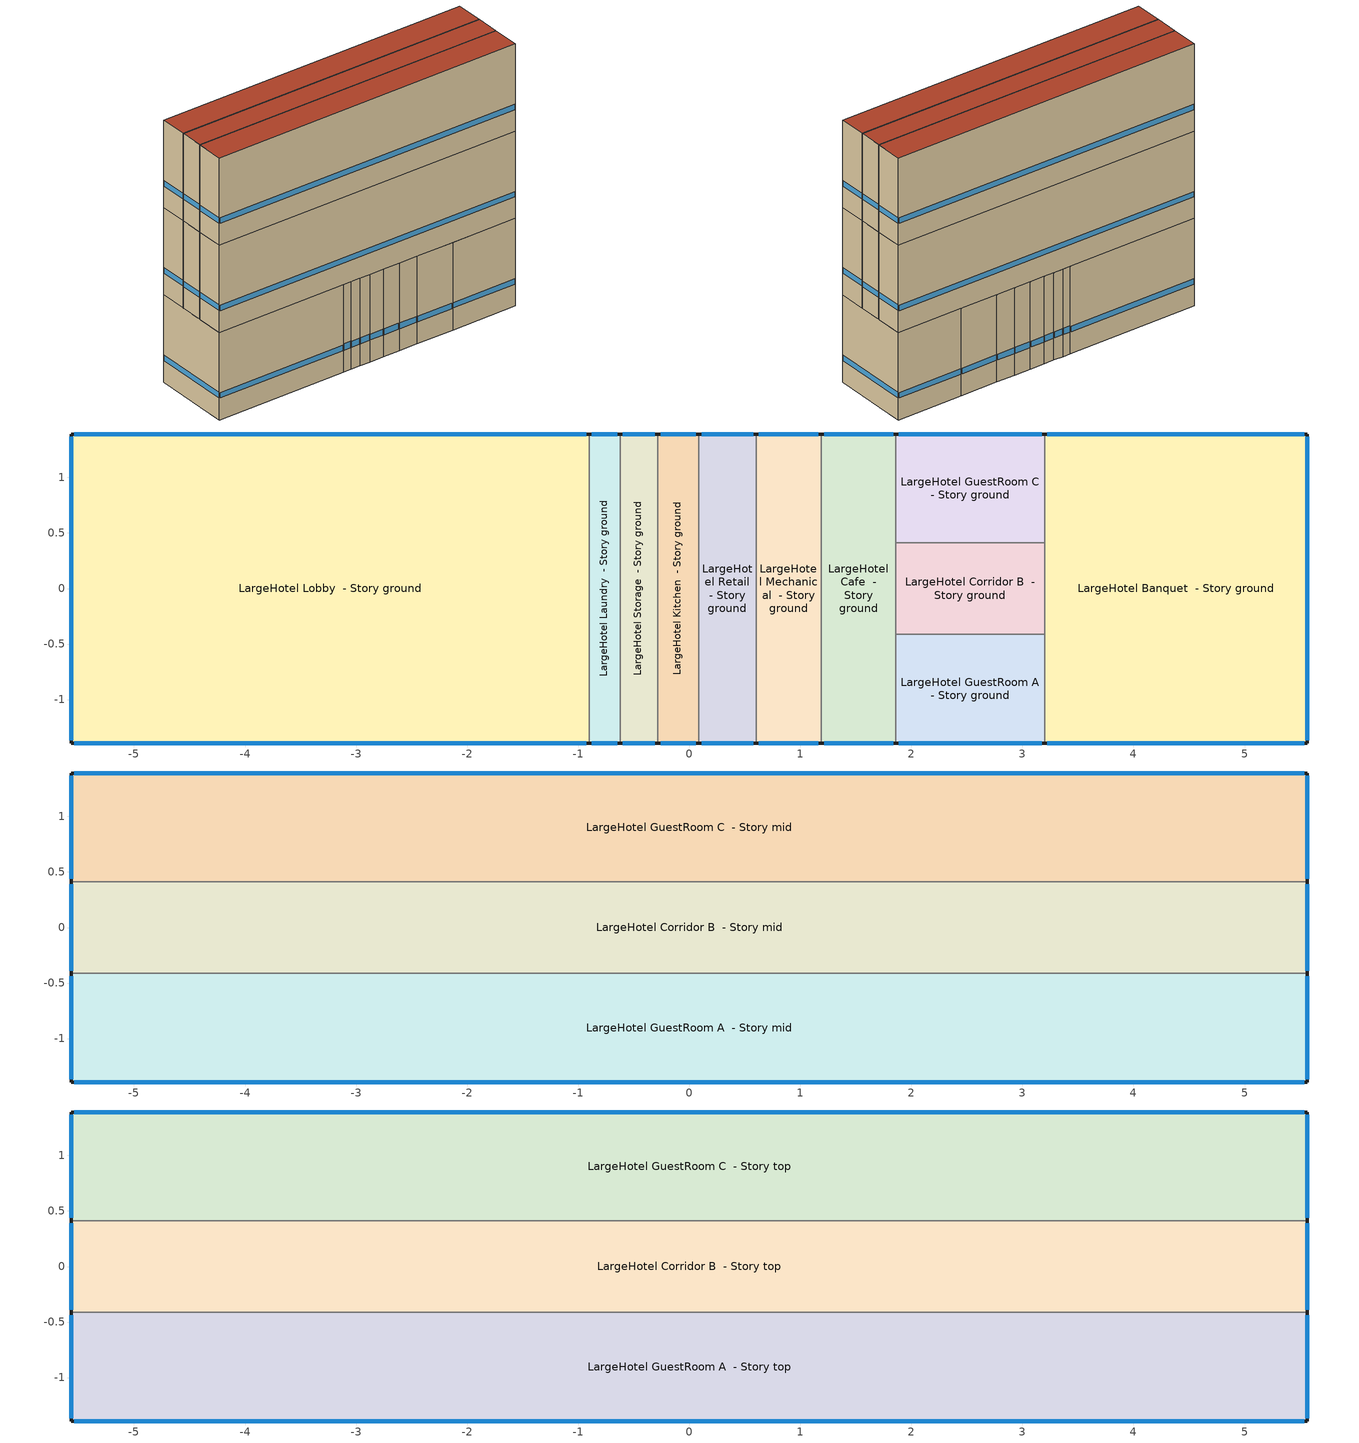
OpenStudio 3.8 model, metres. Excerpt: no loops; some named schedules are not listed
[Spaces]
LargeHotel Lobby  - Story ground
 floor ground (Foundation F 1.26W/m*K Perim 12.11m Area 12.97m2): -5.56,-1.39 -5.56,1.39 -0.9,1.39 -0.9,-1.39 z0
 wall outside: -0.9,1.39 -5.56,1.39 -5.56,-1.39 -0.9,-1.39 z0:3.05
 wall to LargeHotel Laundry  - Story ground: -0.9,-1.39 -0.9,1.39 z0:3.05
 window (Window U-1.01 SHGC 0.74): -5.56,1.37 -5.56,-1.37 / -0.93,1.39 -5.54,1.39 / -5.54,-1.39 -0.93,-1.39 z0.76:0.95
 ceiling adiabatic (Typical Interior Ceiling): -0.9,-1.39 -0.9,1.39 -5.56,1.39 -5.56,-1.39 z3.05
LargeHotel Laundry  - Story ground
 floor ground (Foundation F 1.26W/m*K Perim 0.56m Area 0.78m2): -0.9,-1.39 -0.9,1.39 -0.62,1.39 -0.62,-1.39 z0
 wall outside: -0.62,1.39 -0.9,1.39 / -0.9,-1.39 -0.62,-1.39 z0:3.05
 wall to LargeHotel Storage  - Story ground: -0.62,-1.39 -0.62,1.39 z0:3.05
 window (Window U-1.01 SHGC 0.74): -0.65,1.39 -0.88,1.39 / -0.88,-1.39 -0.65,-1.39 z0.76:0.99
 ceiling adiabatic (Typical Interior Ceiling): -0.62,-1.39 -0.62,1.39 -0.9,1.39 -0.9,-1.39 z3.05
LargeHotel Storage  - Story ground
 floor ground (Foundation F 1.26W/m*K Perim 0.68m Area 0.95m2): -0.62,-1.39 -0.62,1.39 -0.28,1.39 -0.28,-1.39 z0
 wall outside: -0.28,1.39 -0.62,1.39 / -0.62,-1.39 -0.28,-1.39 z0:3.05
 wall to LargeHotel Kitchen  - Story ground: -0.28,-1.39 -0.28,1.39 z0:3.05
 window (Window U-1.01 SHGC 0.74): -0.31,1.39 -0.6,1.39 / -0.6,-1.39 -0.31,-1.39 z0.76:0.98
 ceiling adiabatic (Typical Interior Ceiling): -0.28,-1.39 -0.28,1.39 -0.62,1.39 -0.62,-1.39 z3.05
LargeHotel Kitchen  - Story ground
 floor ground (Foundation F 1.26W/m*K Perim 0.74m Area 1.02m2): -0.28,-1.39 -0.28,1.39 0.08,1.39 0.08,-1.39 z0
 wall outside: 0.08,1.39 -0.28,1.39 / -0.28,-1.39 0.08,-1.39 z0:3.05
 wall to LargeHotel Retail  - Story ground: 0.08,-1.39 0.08,1.39 z0:3.05
 window (Window U-1.01 SHGC 0.74): 0.06,1.39 -0.26,1.39 / -0.26,-1.39 0.06,-1.39 z0.76:0.97
 ceiling adiabatic (Typical Interior Ceiling): 0.08,-1.39 0.08,1.39 -0.28,1.39 -0.28,-1.39 z3.05
LargeHotel Retail  - Story ground
 floor ground (Foundation F 1.26W/m*K Perim 1.04m Area 1.44m2): 0.08,-1.39 0.08,1.39 0.6,1.39 0.6,-1.39 z0
 wall outside: 0.6,1.39 0.08,1.39 / 0.08,-1.39 0.6,-1.39 z0:3.05
 wall to LargeHotel Mechanical  - Story ground: 0.6,-1.39 0.6,1.39 z0:3.05
 window (Window U-1.01 SHGC 0.74): 0.58,1.39 0.11,1.39 / 0.11,-1.39 0.58,-1.39 z0.76:0.96
 ceiling adiabatic (Typical Interior Ceiling): 0.6,-1.39 0.6,1.39 0.08,1.39 0.08,-1.39 z3.05
LargeHotel Mechanical  - Story ground
 floor ground (Foundation F 1.26W/m*K Perim 1.17m Area 1.63m2): 0.6,-1.39 0.6,1.39 1.19,1.39 1.19,-1.39 z0
 wall outside: 1.19,1.39 0.6,1.39 / 0.6,-1.39 1.19,-1.39 z0:3.05
 wall to LargeHotel Cafe  - Story ground: 1.19,-1.39 1.19,1.39 z0:3.05
 window (Window U-1.01 SHGC 0.74): 1.16,1.39 0.63,1.39 / 0.63,-1.39 1.16,-1.39 z0.76:0.96
 ceiling adiabatic (Typical Interior Ceiling): 1.19,-1.39 1.19,1.39 0.6,1.39 0.6,-1.39 z3.05
LargeHotel Cafe  - Story ground
 floor ground (Foundation F 1.26W/m*K Perim 1.34m Area 1.87m2): 1.19,-1.39 1.19,1.39 1.86,1.39 1.86,-1.39 z0
 wall outside: 1.86,1.39 1.19,1.39 / 1.19,-1.39 1.86,-1.39 z0:3.05
 wall to LargeHotel Corridor B  - Story ground: 1.86,-0.41 1.86,0.41 z0:3.05
 wall to LargeHotel GuestRoom A  - Story ground: 1.86,-1.39 1.86,-0.41 z0:3.05
 wall to LargeHotel GuestRoom C  - Story ground: 1.86,0.41 1.86,1.39 z0:3.05
 window (Window U-1.01 SHGC 0.74): 1.83,1.39 1.21,1.39 / 1.21,-1.39 1.83,-1.39 z0.76:0.96
 ceiling adiabatic (Typical Interior Ceiling): 1.86,-1.39 1.86,1.39 1.19,1.39 1.19,-1.39 z3.05
LargeHotel GuestRoom A  - Story ground
 floor ground (Foundation F 1.26W/m*K Perim 1.34m Area 1.31m2): 1.86,-1.39 1.86,-0.41 3.2,-0.41 3.2,-1.39 z0
 wall outside: 1.86,-1.39 3.2,-1.39 z0:3.05
 wall to LargeHotel Corridor B  - Story ground: 3.2,-0.41 1.86,-0.41 z0:3.05
 wall to LargeHotel Banquet  - Story ground: 3.2,-1.39 3.2,-0.41 z0:3.05
 window (Window U-1.01 SHGC 0.74): 1.89,-1.39 3.17,-1.39 z0.76:0.95
 ceiling adiabatic (Typical Interior Ceiling): 3.2,-1.39 3.2,-0.41 1.86,-0.41 1.86,-1.39 z3.05
LargeHotel Corridor B  - Story ground
 floor ground (Foundation F 1.26W/m*K Perim 0.0m Area 1.11m2): 1.86,-0.41 1.86,0.41 3.2,0.41 3.2,-0.41 z0
 wall to LargeHotel GuestRoom C  - Story ground: 3.2,0.41 1.86,0.41 z0:3.05
 wall to LargeHotel Banquet  - Story ground: 3.2,-0.41 3.2,0.41 z0:3.05
 ceiling adiabatic (Typical Interior Ceiling): 3.2,-0.41 3.2,0.41 1.86,0.41 1.86,-0.41 z3.05
LargeHotel GuestRoom C  - Story ground
 floor ground (Foundation F 1.26W/m*K Perim 1.34m Area 1.31m2): 1.86,0.41 1.86,1.39 3.2,1.39 3.2,0.41 z0
 wall outside: 3.2,1.39 1.86,1.39 z0:3.05
 wall to LargeHotel Banquet  - Story ground: 3.2,0.41 3.2,1.39 z0:3.05
 window (Window U-1.01 SHGC 0.74): 3.17,1.39 1.89,1.39 z0.76:0.95
 ceiling adiabatic (Typical Interior Ceiling): 3.2,0.41 3.2,1.39 1.86,1.39 1.86,0.41 z3.05
LargeHotel Banquet  - Story ground
 floor ground (Foundation F 1.26W/m*K Perim 7.51m Area 6.58m2): 3.2,-1.39 3.2,1.39 5.56,1.39 5.56,-1.39 z0
 wall outside: 3.2,-1.39 5.56,-1.39 5.56,1.39 3.2,1.39 z0:3.05
 window (Window U-1.01 SHGC 0.74): 5.54,1.39 3.22,1.39 / 3.22,-1.39 5.54,-1.39 / 5.56,-1.37 5.56,1.37 z0.76:0.95
 ceiling adiabatic (Typical Interior Ceiling): 5.56,-1.39 5.56,1.39 3.2,1.39 3.2,-1.39 z3.05
LargeHotel GuestRoom A  - Story mid
 floor adiabatic (Typical Interior Floor): -5.56,-1.39 -5.56,-0.41 5.56,-0.41 5.56,-1.39 z3.05
 wall outside: -5.56,-0.41 -5.56,-1.39 5.56,-1.39 5.56,-0.41 z3.05:6.1
 wall to LargeHotel Corridor B  - Story mid: 5.56,-0.41 -5.56,-0.41 z3.05:6.1
 window (Window U-1.01 SHGC 0.74): -5.56,-0.44 -5.56,-1.37 / 5.56,-1.37 5.56,-0.44 z3.81:4; -5.54,-1.39 5.54,-1.39 z3.81:3.99
 ceiling adiabatic (Typical Interior Ceiling): 5.56,-1.39 5.56,-0.41 -5.56,-0.41 -5.56,-1.39 z6.1
LargeHotel Corridor B  - Story mid
 floor adiabatic (Typical Interior Floor): -5.56,-0.41 -5.56,0.41 5.56,0.41 5.56,-0.41 z3.05
 wall outside: -5.56,0.41 -5.56,-0.41 / 5.56,-0.41 5.56,0.41 z3.05:6.1
 wall to LargeHotel GuestRoom C  - Story mid: 5.56,0.41 -5.56,0.41 z3.05:6.1
 window (Window U-1.01 SHGC 0.74): -5.56,0.39 -5.56,-0.39 / 5.56,-0.39 5.56,0.39 z3.81:4
 ceiling adiabatic (Typical Interior Ceiling): 5.56,-0.41 5.56,0.41 -5.56,0.41 -5.56,-0.41 z6.1
LargeHotel GuestRoom C  - Story mid
 floor adiabatic (Typical Interior Floor): -5.56,0.41 -5.56,1.39 5.56,1.39 5.56,0.41 z3.05
 wall outside: 5.56,0.41 5.56,1.39 -5.56,1.39 -5.56,0.41 z3.05:6.1
 window (Window U-1.01 SHGC 0.74): -5.56,1.37 -5.56,0.44 / 5.56,0.44 5.56,1.37 z3.81:4; 5.54,1.39 -5.54,1.39 z3.81:3.99
 ceiling adiabatic (Typical Interior Ceiling): 5.56,0.41 5.56,1.39 -5.56,1.39 -5.56,0.41 z6.1
LargeHotel GuestRoom A  - Story top
 floor adiabatic (Typical Interior Floor): -5.56,-1.39 -5.56,-0.41 5.56,-0.41 5.56,-1.39 z6.1
 wall outside: -5.56,-0.41 -5.56,-1.39 5.56,-1.39 5.56,-0.41 z6.1:9.14
 wall to LargeHotel Corridor B  - Story top: 5.56,-0.41 -5.56,-0.41 z6.1:9.14
 window (Window U-1.01 SHGC 0.74): -5.56,-0.44 -5.56,-1.37 / 5.56,-1.37 5.56,-0.44 z6.86:7.05; -5.54,-1.39 5.54,-1.39 z6.86:7.04
 roof outside: 5.56,-1.39 5.56,-0.41 -5.56,-0.41 -5.56,-1.39 z9.14
LargeHotel Corridor B  - Story top
 floor adiabatic (Typical Interior Floor): -5.56,-0.41 -5.56,0.41 5.56,0.41 5.56,-0.41 z6.1
 wall outside: -5.56,0.41 -5.56,-0.41 / 5.56,-0.41 5.56,0.41 z6.1:9.14
 wall to LargeHotel GuestRoom C  - Story top: 5.56,0.41 -5.56,0.41 z6.1:9.14
 window (Window U-1.01 SHGC 0.74): -5.56,0.39 -5.56,-0.39 / 5.56,-0.39 5.56,0.39 z6.86:7.05
 roof outside: 5.56,-0.41 5.56,0.41 -5.56,0.41 -5.56,-0.41 z9.14
LargeHotel GuestRoom C  - Story top
 floor adiabatic (Typical Interior Floor): -5.56,0.41 -5.56,1.39 5.56,1.39 5.56,0.41 z6.1
 wall outside: 5.56,0.41 5.56,1.39 -5.56,1.39 -5.56,0.41 z6.1:9.14
 window (Window U-1.01 SHGC 0.74): -5.56,1.37 -5.56,0.44 / 5.56,0.44 5.56,1.37 z6.86:7.05; 5.54,1.39 -5.54,1.39 z6.86:7.04
 roof outside: 5.56,0.41 5.56,1.39 -5.56,1.39 -5.56,0.41 z9.14
[Building]
ComStock DOE Ref Pre-1980|LargeHotel: North Axis {deg}=225; Default Construction Set=Res ComStock DOE Ref Pre-1980 - LrgHotel - ASHRAE 169-2013-5A; Default Schedule Set=Building Default Schedule Set; Standards Building Type=LargeHotel
[Site]
Lima Allen Co_OH_USA: Latitude {deg}=40.71; Longitude {deg}=-84.03; Time Zone {hr}=-5; Elevation {m}=297; Terrain=City
[Site:WaterMainsTemperature]
Calculation Method=Correlation; Annual Average Outdoor Air Temperature {C}=10.7608; Maximum Difference In Monthly Average Outdoor Air Temperatures {deltaC}=26.22
[SizingPeriod:DesignDay] Barometric Pressure {Pa}=97808; Rain Indicator=No; Snow Indicator=No; Day of Month=21; Daylight Saving Time Indicator=No; Humidity Condition Type=Wetbulb; Dry-Bulb Temperature Range Modifier Type=DefaultMultipliers
Name | Maximum Dry-Bulb Temperature {C} | Daily Dry-Bulb Temperature Range {deltaC} | Wind Speed {m/s} | Wind Direction {deg} | Month | Day Type | Wetbulb or DewPoint at Maximum Dry-Bulb {C} | Solar Model Indicator | ASHRAE Clear Sky Optical Depth for Beam Irradiance | ASHRAE Clear Sky Optical Depth for Diffuse Irradiance | Sky Clearness
Lima Allen Co Ann Clg .4% Condns DB=>MWB 1 | 32.3 | 10.8 | 4.7 | 230 | 7 | SummerDesignDay | 23 | ASHRAETau | 0.428 | 2.17
Lima Allen Co Ann Clg .4% Condns WB=>MDB 1 | 29.7 | 10.8 | 4.7 | 230 | 7 | SummerDesignDay | 24.8 | ASHRAETau | 0.428 | 2.17
Lima Allen Co Ann Htg 99.6% Condns DB 1 | -17.1 | 0 | 4.1 | 240 | 1 | WinterDesignDay | -17.1 | ASHRAEClearSky |  |  | 0
Lima Allen Co August .4% Condns DB=>MCWB 1 | 32.8 | 10.7 | 4.7 | 230 | 8 | SummerDesignDay | 23.8 | ASHRAETau | 0.432 | 2.175
[ClimateZones]
Climate Zone Institution Name 1=ASHRAE; Climate Zone Document Name 1=ANSI/ASHRAE Standard 169; Climate Zone Document Year 1=2006; Climate Zone Value 1=ASHRAE 169-2013-5A
[Site:GroundTemperature:FCfactorMethod]
January Ground Temperature {C}=12.15; February Ground Temperature {C}=2.45; March Ground Temperature {C}=1.39; April Ground Temperature {C}=-3.63; May Ground Temperature {C}=1.52; June Ground Temperature {C}=1.53; July Ground Temperature {C}=6.48; August Ground Temperature {C}=19.84; September Ground Temperature {C}=22.08; October Ground Temperature {C}=22.59; November Ground Temperature {C}=22.51; December Ground Temperature {C}=20.22
[Construction:FfactorGroundFloor] F-Factor {W/m-K}=1.26344
Name | Area {m2} | PerimeterExposed {m}
Foundation F 1.26W/m*K Perim 12.11m Area 12.97m2 | 12.9745 | 12.1084
Foundation F 1.26W/m*K Perim 7.51m Area 6.58m2 | 6.58288 | 7.51418
Foundation F 1.26W/m*K Perim 0.56m Area 0.78m2 | 0.776443 | 0.558104
Foundation F 1.26W/m*K Perim 0.68m Area 0.95m2 | 0.945234 | 0.679431
Foundation F 1.26W/m*K Perim 0.0m Area 1.11m2 | 1.10815 | 0
Foundation F 1.26W/m*K Perim 1.17m Area 1.63m2 | 1.63165 | 1.17283
Foundation F 1.26W/m*K Perim 1.34m Area 1.87m2 | 1.86796 | 1.34268
Foundation F 1.26W/m*K Perim 1.34m Area 1.31m2 | 1.30826 | 1.33864
Foundation F 1.26W/m*K Perim 1.04m Area 1.44m2 | 1.44036 | 1.03532
Foundation F 1.26W/m*K Perim 0.74m Area 1.02m2 | 1.024 | 0.73605
[DefaultConstructionSet]
Res ComStock DOE Ref Pre-1980 - LrgHotel - ASHRAE 169-2013-5A: Default Exterior Surface Constructions=Default Surface Constructions 1; Default Interior Surface Constructions=Default Surface Constructions 2; Default Ground Contact Surface Constructions=Default Surface Constructions 3; Default Exterior SubSurface Constructions=Default Sub Surface Constructions 1; Default Interior SubSurface Constructions=Default Sub Surface Constructions 2; Interior Partition Construction=Typical Interior Partition
[DefaultSurfaceConstructions]
Name | Floor Construction | Wall Construction | Roof Ceiling Construction
Default Surface Constructions 1 | Typical Insulated Exterior Mass Floor | Typical Insulated Steel Framed Exterior Wall R-6.41 | Typical IEAD Roof R-13.89
Default Surface Constructions 2 | Typical Interior Floor | Typical Interior Wall | Typical Interior Ceiling
Default Surface Constructions 3 | Typical Insulated Carpeted 6in Slab Floor | Typical Insulated Basement Mass Wall
[Construction]
Typical Insulated Exterior Mass Floor: 4 in. Normalweight Concrete Floor, Typical Carpet Pad
Typical IEAD Roof R-13.89: Roof Membrane, Typical Insulation R-12.77, Metal Roof Surface
Typical Interior Floor: 100mm Normalweight concrete floor, CP02 CARPET PAD
Typical Interior Wall: G01 13mm gypsum board, G01 13mm gypsum board
Typical Interior Ceiling: CP02 CARPET PAD, 100mm Normalweight concrete floor
Typical Insulated Carpeted 6in Slab Floor: 6 in. Normalweight Concrete Floor, Typical Carpet Pad
Typical Insulated Basement Mass Wall: 8 in. Concrete Block Basement Wall
Simple Glazing U 0.62 SHGC 0.41: Simple Glazing U 0.62 SHGC 0.41
Typical Insulated Metal Door: F08 Metal surface, Typical Insulation R-4.23
U 0.88 SHGC 0.16 Sgl Ref-A-L Clr 6mm: REF A CLEAR LO 6MM
Typical Overhead Door: Typical Insulation R-4.23
Typical Interior Window: Clear 3mm
Typical Interior Door; Typical Interior Partition: G05 25mm wood
Typical Insulated Steel Framed Exterior Wall R-6.41: 25mm Stucco, 5/8 in. Gypsum Board, Typical Insulation R-4.23, 5/8 in. Gypsum Board
InteriorFurnishings: Std Wood 6inch
Window U-1.01 SHGC 0.74: Simple Glazing Single - No LowE - Clear - Aluminum
[Material] Thermal Absorptance=0.9
Name | Roughness | Thickness {m} | Conductivity {W/m-K} | Density {kg/m3} | Specific Heat {J/kg-K} | Solar Absorptance | Visible Absorptance
4 in. Normalweight Concrete Floor | MediumRough | 0.1016 | 2.31 | 2322 | 832 | 0.7 | 0.7
Roof Membrane | VeryRough | 0.0095 | 0.16 | 1121.29 | 1460 | 0.7 | 0.7
Metal Roof Surface; F08 Metal surface | Smooth | 0.0008 | 45.28 | 7824 | 500 | 0.7 | 0.7
100mm Normalweight concrete floor | MediumRough | 0.1016 | 2.31045 | 2322 | 832.557 | 0.7 | 0.7
G01 13mm gypsum board | Smooth | 0.0127 | 0.160031 | 800.001 | 1090.73 | 0.7 | 0.5
6 in. Normalweight Concrete Floor | MediumRough | 0.1524 | 2.31 | 2322 | 832 | 0.7 | 0.7
8 in. Concrete Block Basement Wall | MediumRough | 0.2032 | 1.326 | 1842 | 912 | 0.7 | 0.7
G05 25mm wood | MediumSmooth | 0.0254 | 0.15 | 608 | 1630 | 0.5 | 0.5
25mm Stucco | Smooth | 0.0254 | 0.72 | 1856 | 840 | 0.7 | 0.7
5/8 in. Gypsum Board | MediumSmooth | 0.0159 | 0.16 | 800 | 1090 | 0.7 | 0.7
Std Wood 6inch | MediumSmooth | 0.15 | 0.12 | 540 | 1210 | 0.7 | 0.7
[Material:NoMass] Roughness=Smooth; Thermal Absorptance=0.9; Solar Absorptance=0.7
Name | Thermal Resistance {m2-K/W} | Visible Absorptance
Typical Carpet Pad; CP02 CARPET PAD | 0.21648 | 0.8
Typical Insulation R-12.77 | 2.24922 | 0.7
Typical Insulation R-4.23 | 0.74519 | 0.7
[DefaultSubSurfaceConstructions]
Name | Fixed Window Construction | Operable Window Construction | Door Construction | Glass Door Construction | Overhead Door Construction | Tubular Daylight Dome Construction | Tubular Daylight Diffuser Construction
Default Sub Surface Constructions 1 | Simple Glazing U 0.62 SHGC 0.41 | Simple Glazing U 0.62 SHGC 0.41 | Typical Insulated Metal Door | U 0.88 SHGC 0.16 Sgl Ref-A-L Clr 6mm | Typical Overhead Door | Typical Interior Window | Typical Interior Window
Default Sub Surface Constructions 2 | Typical Interior Window | Typical Interior Window | Typical Interior Door
[WindowMaterial:SimpleGlazingSystem]
Name | U-Factor {W/m2-K} | Solar Heat Gain Coefficient | Visible Transmittance
Simple Glazing U 0.62 SHGC 0.41 | 3.52052 | 0.41 | 0.81
Simple Glazing Single - No LowE - Clear - Aluminum | 5.73505 | 0.744 | 0.754
[WindowMaterial:Glazing] Optical Data Type=SpectralAverage; Infrared Transmittance at Normal Incidence=0; Front Side Infrared Hemispherical Emissivity=0.84; Conductivity {W/m-K}=0.9; Dirt Correction Factor for Solar and Visible Transmittance=1; Solar Diffusing=No
Name | Thickness {m} | Solar Transmittance at Normal Incidence | Front Side Solar Reflectance at Normal Incidence | Back Side Solar Reflectance at Normal Incidence | Visible Transmittance at Normal Incidence | Front Side Visible Reflectance at Normal Incidence | Back Side Visible Reflectance at Normal Incidence | Back Side Infrared Hemispherical Emissivity
REF A CLEAR LO 6MM | 0.006 | 0.066 | 0.341 | 0.493 | 0.08 | 0.41 | 0.37 | 0.4
Clear 3mm | 0.003 | 0.837 | 0.075 | 0.075 | 0.898 | 0.081 | 0.081 | 0.84
[SpaceType] Standards Building Type=LargeHotel
Name | Default Schedule Set | Design Specification Outdoor Air Object | Standards Space Type
LargeHotel Laundry - ComStock DOE Ref Pre-1980 | LargeHotel Laundry Schedule Set | LargeHotel Laundry Ventilation | Laundry
LargeHotel Storage - ComStock DOE Ref Pre-1980 | LargeHotel Storage Schedule Set | LargeHotel Storage Ventilation | Storage
LargeHotel Kitchen - ComStock DOE Ref Pre-1980 | LargeHotel Kitchen Schedule Set | LargeHotel Kitchen Ventilation | Kitchen
LargeHotel Retail - ComStock DOE Ref Pre-1980 | LargeHotel Retail Schedule Set | LargeHotel Retail Ventilation | Retail
LargeHotel Mechanical - ComStock DOE Ref Pre-1980 | LargeHotel Mechanical Schedule Set | LargeHotel Mechanical Ventilation | Mechanical
LargeHotel Cafe - ComStock DOE Ref Pre-1980 | LargeHotel Cafe Schedule Set | LargeHotel Cafe Ventilation | Cafe
LargeHotel Banquet - ComStock DOE Ref Pre-1980 | LargeHotel Banquet Schedule Set | LargeHotel Banquet Ventilation | Banquet
LargeHotel Lobby - ComStock DOE Ref Pre-1980 | LargeHotel Lobby Schedule Set | LargeHotel Lobby Ventilation | Lobby
LargeHotel Corridor - ComStock DOE Ref Pre-1980 | LargeHotel Corridor Schedule Set | LargeHotel Corridor Ventilation | Corridor
LargeHotel GuestRoom - ComStock DOE Ref Pre-1980 | LargeHotel GuestRoom Schedule Set | LargeHotel GuestRoom Ventilation | GuestRoom
[BuildingStory] Nominal Floor to Floor Height {m}=3.048
Name | Nominal Z Coordinate {m}
Story ground | 0
Story mid | 3.048
Story top | 6.096
[Space]
Name | Space Type | Building Story | Thermal Zone
LargeHotel Lobby  - Story ground | LargeHotel Lobby - ComStock DOE Ref Pre-1980 | Story ground | Zone LargeHotel Lobby  - Story ground
LargeHotel Laundry  - Story ground | LargeHotel Laundry - ComStock DOE Ref Pre-1980 | Story ground | Zone LargeHotel Laundry  - Story ground
LargeHotel Storage  - Story ground | LargeHotel Storage - ComStock DOE Ref Pre-1980 | Story ground | Zone LargeHotel Storage  - Story ground
LargeHotel Kitchen  - Story ground | LargeHotel Kitchen - ComStock DOE Ref Pre-1980 | Story ground | Zone LargeHotel Kitchen  - Story ground
LargeHotel Retail  - Story ground | LargeHotel Retail - ComStock DOE Ref Pre-1980 | Story ground | Zone LargeHotel Retail  - Story ground
LargeHotel Mechanical  - Story ground | LargeHotel Mechanical - ComStock DOE Ref Pre-1980 | Story ground | Zone LargeHotel Mechanical  - Story ground
LargeHotel Cafe  - Story ground | LargeHotel Cafe - ComStock DOE Ref Pre-1980 | Story ground | Zone LargeHotel Cafe  - Story ground
LargeHotel GuestRoom A  - Story ground | LargeHotel GuestRoom - ComStock DOE Ref Pre-1980 | Story ground | Zone LargeHotel GuestRoom A  - Story ground
LargeHotel Corridor B  - Story ground | LargeHotel Corridor - ComStock DOE Ref Pre-1980 | Story ground | Zone LargeHotel Corridor B  - Story ground
LargeHotel GuestRoom C  - Story ground | LargeHotel GuestRoom - ComStock DOE Ref Pre-1980 | Story ground | Zone LargeHotel GuestRoom C  - Story ground
LargeHotel Banquet  - Story ground | LargeHotel Banquet - ComStock DOE Ref Pre-1980 | Story ground | Zone LargeHotel Banquet  - Story ground
LargeHotel GuestRoom A  - Story mid | LargeHotel GuestRoom - ComStock DOE Ref Pre-1980 | Story mid | Zone LargeHotel GuestRoom A  - Story mid
LargeHotel Corridor B  - Story mid | LargeHotel Corridor - ComStock DOE Ref Pre-1980 | Story mid | Zone LargeHotel Corridor B  - Story mid
LargeHotel GuestRoom C  - Story mid | LargeHotel GuestRoom - ComStock DOE Ref Pre-1980 | Story mid | Zone LargeHotel GuestRoom C  - Story mid
LargeHotel GuestRoom A  - Story top | LargeHotel GuestRoom - ComStock DOE Ref Pre-1980 | Story top | Zone LargeHotel GuestRoom A  - Story top
LargeHotel Corridor B  - Story top | LargeHotel Corridor - ComStock DOE Ref Pre-1980 | Story top | Zone LargeHotel Corridor B  - Story top
LargeHotel GuestRoom C  - Story top | LargeHotel GuestRoom - ComStock DOE Ref Pre-1980 | Story top | Zone LargeHotel GuestRoom C  - Story top
[ThermalZone] Multiplier=1; Use Ideal Air Loads=No
Name | Thermostat
Zone LargeHotel Lobby  - Story ground | LargeHotel Lobby - ComStock DOE Ref Pre-1980 Thermostat
Zone LargeHotel Laundry  - Story ground | LargeHotel Laundry - ComStock DOE Ref Pre-1980 Thermostat
Zone LargeHotel Storage  - Story ground | LargeHotel Storage - ComStock DOE Ref Pre-1980 Thermostat
Zone LargeHotel Kitchen  - Story ground | LargeHotel Kitchen - ComStock DOE Ref Pre-1980 Thermostat
Zone LargeHotel Retail  - Story ground | LargeHotel Retail - ComStock DOE Ref Pre-1980 Thermostat
Zone LargeHotel Mechanical  - Story ground | LargeHotel Mechanical - ComStock DOE Ref Pre-1980 Thermostat
Zone LargeHotel Cafe  - Story ground | LargeHotel Cafe - ComStock DOE Ref Pre-1980 Thermostat
Zone LargeHotel GuestRoom A  - Story ground | LargeHotel GuestRoom - ComStock DOE Ref Pre-1980 Thermostat
Zone LargeHotel Corridor B  - Story ground | LargeHotel Corridor - ComStock DOE Ref Pre-1980 Thermostat
Zone LargeHotel GuestRoom C  - Story ground | LargeHotel GuestRoom - ComStock DOE Ref Pre-1980 Thermostat 3
Zone LargeHotel Banquet  - Story ground | LargeHotel Banquet - ComStock DOE Ref Pre-1980 Thermostat
Zone LargeHotel GuestRoom A  - Story mid | LargeHotel GuestRoom - ComStock DOE Ref Pre-1980 Thermostat 1
Zone LargeHotel Corridor B  - Story mid | LargeHotel Corridor - ComStock DOE Ref Pre-1980 Thermostat 1
Zone LargeHotel GuestRoom C  - Story mid | LargeHotel GuestRoom - ComStock DOE Ref Pre-1980 Thermostat 4
Zone LargeHotel GuestRoom A  - Story top | LargeHotel GuestRoom - ComStock DOE Ref Pre-1980 Thermostat 2
Zone LargeHotel Corridor B  - Story top | LargeHotel Corridor - ComStock DOE Ref Pre-1980 Thermostat 2
Zone LargeHotel GuestRoom C  - Story top | LargeHotel GuestRoom - ComStock DOE Ref Pre-1980 Thermostat 5
[People:Definition] Number of People Calculation Method=People/Area; Fraction Radiant=0.3
Name | People per Space Floor Area {person/m2}
LargeHotel Banquet People Definition; LargeHotel Cafe People Definition | 0.721182
LargeHotel Corridor People Definition | 0.0107639
LargeHotel GuestRoom People Definition | 0.0384272
LargeHotel Kitchen People Definition | 0.0538196
LargeHotel Laundry People Definition | 0.0430556
LargeHotel Lobby People Definition | 0.322917
LargeHotel Retail People Definition | 0.161459
LargeHotel Storage People Definition | 0.0215278
[People] Work Efficiency Schedule=Work Efficiency Schedule; Clothing Insulation Schedule=Clothing Schedule; Air Velocity Schedule=Air Velocity Schedule; Multiplier=1
Name | People Definition | Space or SpaceType
LargeHotel Banquet People | LargeHotel Banquet People Definition | LargeHotel Banquet - ComStock DOE Ref Pre-1980
LargeHotel Cafe People | LargeHotel Cafe People Definition | LargeHotel Cafe - ComStock DOE Ref Pre-1980
LargeHotel Corridor People | LargeHotel Corridor People Definition | LargeHotel Corridor - ComStock DOE Ref Pre-1980
LargeHotel GuestRoom People | LargeHotel GuestRoom People Definition | LargeHotel GuestRoom - ComStock DOE Ref Pre-1980
LargeHotel Kitchen People | LargeHotel Kitchen People Definition | LargeHotel Kitchen - ComStock DOE Ref Pre-1980
LargeHotel Laundry People | LargeHotel Laundry People Definition | LargeHotel Laundry - ComStock DOE Ref Pre-1980
LargeHotel Lobby People | LargeHotel Lobby People Definition | LargeHotel Lobby - ComStock DOE Ref Pre-1980
LargeHotel Retail People | LargeHotel Retail People Definition | LargeHotel Retail - ComStock DOE Ref Pre-1980
LargeHotel Storage People | LargeHotel Storage People Definition | LargeHotel Storage - ComStock DOE Ref Pre-1980
[Lights:Definition] Design Level Calculation Method=Watts/Area; Fraction Visible=0.2; Return Air Fraction=0
Name | Watts per Space Floor Area {W/m2} | Fraction Radiant
LargeHotel Corridor - ComStock DOE Ref Pre-1980 General Lights Definition | 2.3923 | 0.365
LargeHotel Lobby - ComStock DOE Ref Pre-1980 General Lights Definition | 1.09754 | 0.365
LargeHotel Lobby - ComStock DOE Ref Pre-1980 Wall Wash Lights Definition | 1.14134 | 0.165
LargeHotel GuestRoom - ComStock DOE Ref Pre-1980 Task Lights Definition | 2.03792 | 0.165
LargeHotel Banquet - ComStock DOE Ref Pre-1980 General Lights Definition; LargeHotel Cafe - ComStock DOE Ref Pre-1980 General Lights Definition | 0.606366 | 0.365
LargeHotel Banquet - ComStock DOE Ref Pre-1980 Task Lights Definition; LargeHotel Cafe - ComStock DOE Ref Pre-1980 Task Lights Definition | 0.620268 | 0.165
LargeHotel Banquet - ComStock DOE Ref Pre-1980 Supplemental Lights Definition; LargeHotel Cafe - ComStock DOE Ref Pre-1980 Supplemental Lights Definition | 0.214856 | 0.165
LargeHotel Mechanical - ComStock DOE Ref Pre-1980 General Lights Definition | 3.18713 | 0.365
LargeHotel Mechanical - ComStock DOE Ref Pre-1980 Task Lights Definition | 0.504474 | 0.165
LargeHotel Retail - ComStock DOE Ref Pre-1980 General Lights Definition | 4.64993 | 0.365
LargeHotel Retail - ComStock DOE Ref Pre-1980 Task Lights Definition | 0.570785 | 0.165
LargeHotel Kitchen - ComStock DOE Ref Pre-1980 General Lights Definition | 5.82683 | 0.365
LargeHotel Kitchen - ComStock DOE Ref Pre-1980 Task Lights Definition | 1.44838 | 0.165
LargeHotel Storage - ComStock DOE Ref Pre-1980 General Lights Definition | 1.6733 | 0.365
LargeHotel Laundry - ComStock DOE Ref Pre-1980 General Lights Definition | 3.78043 | 0.365
[ElectricEquipment:Definition]
Name | Design Level Calculation Method | Watts per Space Floor Area {W/m2} | Fraction Latent | Fraction Radiant | Fraction Lost | Design Level {W}
LargeHotel Banquet Elec Equip Definition | Watts/Area | 67.8234 | 0 | 0.5 | 0
LargeHotel Cafe Elec Equip Definition; LargeHotel Mechanical Elec Equip Definition | Watts/Area | 5.38196 | 0 | 0.5 | 0
LargeHotel GuestRoom Elec Equip Definition | Watts/Area | 6.74897 | 0 | 0.5 | 0
misc_electric_kitchen_equipment_definition | Watts/Area | 50.8057 | 0.2 | 0.5 | 0.1
LargeHotel Laundry Elec Equip Definition | Watts/Area | 61.6772 | 0 | 0.5 | 0
LargeHotel Lobby Elec Equip Definition | Watts/Area | 8.07293 | 0 | 0.5 | 0
LargeHotel Retail Elec Equip Definition | Watts/Area | 10.7639 | 0 | 0.5 | 0
LargeHotel Storage Elec Equip Definition | Watts/Area | 2.69098 | 0 | 0.5 | 0
Elevator Lift Motor | EquipmentLevel |  | 0 | 0 | 1 | 14610
[ElectricEquipment]
Name | Electric Equipment Definition | Space or SpaceType | Schedule | Multiplier
LargeHotel Banquet Elec Equip | LargeHotel Banquet Elec Equip Definition | LargeHotel Banquet - ComStock DOE Ref Pre-1980
LargeHotel Cafe Elec Equip | LargeHotel Cafe Elec Equip Definition | LargeHotel Cafe - ComStock DOE Ref Pre-1980
LargeHotel GuestRoom Elec Equip | LargeHotel GuestRoom Elec Equip Definition | LargeHotel GuestRoom - ComStock DOE Ref Pre-1980
misc_electric_kitchen_equipment | misc_electric_kitchen_equipment_definition | LargeHotel Kitchen - ComStock DOE Ref Pre-1980
LargeHotel Laundry Elec Equip | LargeHotel Laundry Elec Equip Definition | LargeHotel Laundry - ComStock DOE Ref Pre-1980
LargeHotel Lobby Elec Equip | LargeHotel Lobby Elec Equip Definition | LargeHotel Lobby - ComStock DOE Ref Pre-1980
LargeHotel Mechanical Elec Equip | LargeHotel Mechanical Elec Equip Definition | LargeHotel Mechanical - ComStock DOE Ref Pre-1980
LargeHotel Retail Elec Equip | LargeHotel Retail Elec Equip Definition | LargeHotel Retail - ComStock DOE Ref Pre-1980
LargeHotel Storage Elec Equip | LargeHotel Storage Elec Equip Definition | LargeHotel Storage - ComStock DOE Ref Pre-1980
3 Elevator Lift Motors | Elevator Lift Motor | LargeHotel Lobby  - Story ground | Elevator Schedule 1 | 3
[DesignSpecification:OutdoorAir] Outdoor Air Method=Sum
Name | Outdoor Air Flow per Person {m3/s-person} | Outdoor Air Flow per Floor Area {m3/s-m2}
LargeHotel Banquet Ventilation | 0.0100053
LargeHotel Cafe Ventilation | 0.00943895
LargeHotel Corridor Ventilation; LargeHotel Mechanical Ventilation |  | 0.000254
LargeHotel GuestRoom Ventilation; LargeHotel Lobby Ventilation | 0.00707921
LargeHotel Kitchen Ventilation |  | 0.0023876
LargeHotel Laundry Ventilation | 0.0117987
LargeHotel Retail Ventilation |  | 0.001524
LargeHotel Storage Ventilation |  | 0.000762
[DefaultScheduleSet]
Name | Number of People Schedule | People Activity Level Schedule | Lighting Schedule | Electric Equipment Schedule | Infiltration Schedule | Gas Equipment Schedule | Hours of Operation Schedule
LargeHotel Banquet Schedule Set | LargeHotel Common Occ | LargeHotel Activity | LargeHotel Bldg Light | LargeHotel Kitchen_Elec_Equip_SCH | LargeHotel Infil Quarter On
LargeHotel Cafe Schedule Set; LargeHotel Corridor Schedule Set; LargeHotel Lobby Schedule Set; LargeHotel Mechanical Schedule Set; LargeHotel Retail Schedule Set; LargeHotel Storage Schedule Set | LargeHotel Common Occ | LargeHotel Activity | LargeHotel Bldg Light | LargeHotel Bldg Equip | LargeHotel Infil Quarter On
LargeHotel GuestRoom Schedule Set | LargeHotel GuestRoom Occ | LargeHotel Activity | HotelLarge BLDG_LIGHT_GUESTROOM_SCH_2013 | LargeHotel GuestRoom Equip | LargeHotel Infil Quarter On
LargeHotel Kitchen Schedule Set | LargeHotel Common Occ | LargeHotel Activity | LargeHotel Bldg Light | LargeHotel Kitchen_Elec_Equip_SCH | LargeHotel Infil Quarter On | LargeHotel Kitchen Gas
LargeHotel Laundry Schedule Set | LargeHotel Common Occ | LargeHotel Activity | LargeHotel Bldg Light | LargeHotel LaundryRoom Equip | LargeHotel Infil Quarter On | LargeHotel LaundryRoom Gas
Building Default Schedule Set |  |  |  |  |  |  | Building Hours of Operation NonResidential
[GasEquipment:Definition]
LargeHotel Laundry Gas Equip Definition: Design Level Calculation Method=Watts/Area; Watts per Space Floor Area {W/m2}=536.28; Fraction Latent=0; Fraction Radiant=0.5; Fraction Lost=0
[GasEquipment]
LargeHotel Laundry Gas Equip: Gas Equipment Definition=LargeHotel Laundry Gas Equip Definition; Space or SpaceType=LargeHotel Laundry - ComStock DOE Ref Pre-1980
[Exterior:Lights:Definition]
Name | Design Level {W}
Parking Areas and Drives Def (W/ft^2) | 0.0414577
Building Facades Def (W/ft^2) | 0.2
Main Entries Def (W/ft) | 30
Other Doors Def (W/ft) | 20
Entry Canopies Def (W/ft^2) | 1.25
[Exterior:Lights] Schedule=Always On Discrete; Control Option=AstronomicalClock
Name | Exterior Lights Definition | Multiplier
Parking Areas and Drives | Parking Areas and Drives Def (W/ft^2) | 718.904
Building Facades | Building Facades Def (W/ft^2) | 912.871
Main Entries | Main Entries Def (W/ft) | 8
Other Doors | Other Doors Def (W/ft) | 0.302667
Entry Canopies | Entry Canopies Def (W/ft^2) | 1620
[ThermostatSetpoint:DualSetpoint]
Name | Heating Setpoint Temperature Schedule | Cooling Setpoint Temperature Schedule
LargeHotel Banquet - ComStock DOE Ref Pre-1980 Thermostat; LargeHotel Cafe - ComStock DOE Ref Pre-1980 Thermostat; LargeHotel Laundry - ComStock DOE Ref Pre-1980 Thermostat; LargeHotel Lobby - ComStock DOE Ref Pre-1980 Thermostat; LargeHotel Mechanical - ComStock DOE Ref Pre-1980 Thermostat; LargeHotel Retail - ComStock DOE Ref Pre-1980 Thermostat; LargeHotel Storage - ComStock DOE Ref Pre-1980 Thermostat | LargeHotel HtgSetp | LargeHotel ClgSetp
LargeHotel Corridor - ComStock DOE Ref Pre-1980 Thermostat; LargeHotel Corridor - ComStock DOE Ref Pre-1980 Thermostat 1; LargeHotel Corridor - ComStock DOE Ref Pre-1980 Thermostat 2 | LargeHotel Corridor HtgSetp | LargeHotel Corridor ClgSetp
LargeHotel GuestRoom - ComStock DOE Ref Pre-1980 Thermostat; LargeHotel GuestRoom - ComStock DOE Ref Pre-1980 Thermostat 1; LargeHotel GuestRoom - ComStock DOE Ref Pre-1980 Thermostat 2; LargeHotel GuestRoom - ComStock DOE Ref Pre-1980 Thermostat 3; LargeHotel GuestRoom - ComStock DOE Ref Pre-1980 Thermostat 4; LargeHotel GuestRoom - ComStock DOE Ref Pre-1980 Thermostat 5 | LargeHotel GuestRoom HtgSetp | LargeHotel GuestRoom ClgSetp
LargeHotel Kitchen - ComStock DOE Ref Pre-1980 Thermostat | LargeHotel Kitchen HtgSetp | LargeHotel Kitchen ClgSetp
[InternalMass:Definition]
Internal Mass Definition 1: Construction=InteriorFurnishings; Design Level Calculation Method=SurfaceArea/Area; Surface Area per Space Floor Area=2
[InternalMass] Internal Mass Definition=Internal Mass Definition 1; Multiplier=1
Name | Space or SpaceType
LargeHotel Corridor B  - Story top Mass | LargeHotel Corridor B  - Story top
LargeHotel GuestRoom C  - Story mid Mass | LargeHotel GuestRoom C  - Story mid
LargeHotel Lobby  - Story ground Mass | LargeHotel Lobby  - Story ground
LargeHotel Banquet  - Story ground Mass | LargeHotel Banquet  - Story ground
LargeHotel Laundry  - Story ground Mass | LargeHotel Laundry  - Story ground
LargeHotel Storage  - Story ground Mass | LargeHotel Storage  - Story ground
LargeHotel Corridor B  - Story ground Mass | LargeHotel Corridor B  - Story ground
LargeHotel Mechanical  - Story ground Mass | LargeHotel Mechanical  - Story ground
LargeHotel Cafe  - Story ground Mass | LargeHotel Cafe  - Story ground
LargeHotel GuestRoom A  - Story top Mass | LargeHotel GuestRoom A  - Story top
LargeHotel GuestRoom C  - Story ground Mass | LargeHotel GuestRoom C  - Story ground
LargeHotel Retail  - Story ground Mass | LargeHotel Retail  - Story ground
LargeHotel GuestRoom A  - Story ground Mass | LargeHotel GuestRoom A  - Story ground
LargeHotel GuestRoom A  - Story mid Mass | LargeHotel GuestRoom A  - Story mid
LargeHotel GuestRoom C  - Story top Mass | LargeHotel GuestRoom C  - Story top
LargeHotel Kitchen  - Story ground Mass | LargeHotel Kitchen  - Story ground
LargeHotel Corridor B  - Story mid Mass | LargeHotel Corridor B  - Story mid
[Lights] Fraction Replaceable=1
Name | Lights Definition | Space or SpaceType
LargeHotel Corridor - ComStock DOE Ref Pre-1980 General Lighting | LargeHotel Corridor - ComStock DOE Ref Pre-1980 General Lights Definition | LargeHotel Corridor - ComStock DOE Ref Pre-1980
LargeHotel Lobby - ComStock DOE Ref Pre-1980 General Lighting | LargeHotel Lobby - ComStock DOE Ref Pre-1980 General Lights Definition | LargeHotel Lobby - ComStock DOE Ref Pre-1980
LargeHotel Lobby - ComStock DOE Ref Pre-1980 Wall Wash Lighting | LargeHotel Lobby - ComStock DOE Ref Pre-1980 Wall Wash Lights Definition | LargeHotel Lobby - ComStock DOE Ref Pre-1980
LargeHotel GuestRoom - ComStock DOE Ref Pre-1980 Task Lighting | LargeHotel GuestRoom - ComStock DOE Ref Pre-1980 Task Lights Definition | LargeHotel GuestRoom - ComStock DOE Ref Pre-1980
LargeHotel Banquet - ComStock DOE Ref Pre-1980 General Lighting | LargeHotel Banquet - ComStock DOE Ref Pre-1980 General Lights Definition | LargeHotel Banquet - ComStock DOE Ref Pre-1980
LargeHotel Banquet - ComStock DOE Ref Pre-1980 Task Lighting | LargeHotel Banquet - ComStock DOE Ref Pre-1980 Task Lights Definition | LargeHotel Banquet - ComStock DOE Ref Pre-1980
LargeHotel Banquet - ComStock DOE Ref Pre-1980 Supplemental Lighting | LargeHotel Banquet - ComStock DOE Ref Pre-1980 Supplemental Lights Definition | LargeHotel Banquet - ComStock DOE Ref Pre-1980
LargeHotel Mechanical - ComStock DOE Ref Pre-1980 General Lighting | LargeHotel Mechanical - ComStock DOE Ref Pre-1980 General Lights Definition | LargeHotel Mechanical - ComStock DOE Ref Pre-1980
LargeHotel Mechanical - ComStock DOE Ref Pre-1980 Task Lighting | LargeHotel Mechanical - ComStock DOE Ref Pre-1980 Task Lights Definition | LargeHotel Mechanical - ComStock DOE Ref Pre-1980
LargeHotel Retail - ComStock DOE Ref Pre-1980 General Lighting | LargeHotel Retail - ComStock DOE Ref Pre-1980 General Lights Definition | LargeHotel Retail - ComStock DOE Ref Pre-1980
LargeHotel Retail - ComStock DOE Ref Pre-1980 Task Lighting | LargeHotel Retail - ComStock DOE Ref Pre-1980 Task Lights Definition | LargeHotel Retail - ComStock DOE Ref Pre-1980
LargeHotel Kitchen - ComStock DOE Ref Pre-1980 General Lighting | LargeHotel Kitchen - ComStock DOE Ref Pre-1980 General Lights Definition | LargeHotel Kitchen - ComStock DOE Ref Pre-1980
LargeHotel Kitchen - ComStock DOE Ref Pre-1980 Task Lighting | LargeHotel Kitchen - ComStock DOE Ref Pre-1980 Task Lights Definition | LargeHotel Kitchen - ComStock DOE Ref Pre-1980
LargeHotel Cafe - ComStock DOE Ref Pre-1980 General Lighting | LargeHotel Cafe - ComStock DOE Ref Pre-1980 General Lights Definition | LargeHotel Cafe - ComStock DOE Ref Pre-1980
LargeHotel Cafe - ComStock DOE Ref Pre-1980 Task Lighting | LargeHotel Cafe - ComStock DOE Ref Pre-1980 Task Lights Definition | LargeHotel Cafe - ComStock DOE Ref Pre-1980
LargeHotel Cafe - ComStock DOE Ref Pre-1980 Supplemental Lighting | LargeHotel Cafe - ComStock DOE Ref Pre-1980 Supplemental Lights Definition | LargeHotel Cafe - ComStock DOE Ref Pre-1980
LargeHotel Storage - ComStock DOE Ref Pre-1980 General Lighting | LargeHotel Storage - ComStock DOE Ref Pre-1980 General Lights Definition | LargeHotel Storage - ComStock DOE Ref Pre-1980
LargeHotel Laundry - ComStock DOE Ref Pre-1980 General Lighting | LargeHotel Laundry - ComStock DOE Ref Pre-1980 General Lights Definition | LargeHotel Laundry - ComStock DOE Ref Pre-1980
[SpaceInfiltration:DesignFlowRate] Design Flow Rate Calculation Method=Flow/ExteriorArea; Flow per Exterior Surface Area {m3/s-m2}=0.00144649; Constant Term Coefficient=0.333; Temperature Term Coefficient=0.0049; Velocity Term Coefficient=0; Velocity Squared Term Coefficient=0.0262
Name | Space or SpaceType | Schedule
LargeHotel Corridor B  - Story top HVAC On Infiltration | LargeHotel Corridor B  - Story top | Infiltration HVAC On Schedule
LargeHotel Corridor B  - Story top HVAC Off Infiltration | LargeHotel Corridor B  - Story top | Infiltration HVAC Off Schedule
LargeHotel GuestRoom C  - Story mid HVAC On Infiltration | LargeHotel GuestRoom C  - Story mid | Infiltration HVAC On Schedule
LargeHotel GuestRoom C  - Story mid HVAC Off Infiltration | LargeHotel GuestRoom C  - Story mid | Infiltration HVAC Off Schedule
LargeHotel Lobby  - Story ground HVAC On Infiltration | LargeHotel Lobby  - Story ground | Infiltration HVAC On Schedule
LargeHotel Lobby  - Story ground HVAC Off Infiltration | LargeHotel Lobby  - Story ground | Infiltration HVAC Off Schedule
LargeHotel Banquet  - Story ground HVAC On Infiltration | LargeHotel Banquet  - Story ground | Infiltration HVAC On Schedule
LargeHotel Banquet  - Story ground HVAC Off Infiltration | LargeHotel Banquet  - Story ground | Infiltration HVAC Off Schedule
LargeHotel Laundry  - Story ground HVAC On Infiltration | LargeHotel Laundry  - Story ground | Infiltration HVAC On Schedule
LargeHotel Laundry  - Story ground HVAC Off Infiltration | LargeHotel Laundry  - Story ground | Infiltration HVAC Off Schedule
LargeHotel Storage  - Story ground HVAC On Infiltration | LargeHotel Storage  - Story ground | Infiltration HVAC On Schedule
LargeHotel Storage  - Story ground HVAC Off Infiltration | LargeHotel Storage  - Story ground | Infiltration HVAC Off Schedule
LargeHotel Mechanical  - Story ground HVAC On Infiltration | LargeHotel Mechanical  - Story ground | Infiltration HVAC On Schedule
LargeHotel Mechanical  - Story ground HVAC Off Infiltration | LargeHotel Mechanical  - Story ground | Infiltration HVAC Off Schedule
LargeHotel Cafe  - Story ground HVAC On Infiltration | LargeHotel Cafe  - Story ground | Infiltration HVAC On Schedule
LargeHotel Cafe  - Story ground HVAC Off Infiltration | LargeHotel Cafe  - Story ground | Infiltration HVAC Off Schedule
LargeHotel GuestRoom A  - Story top HVAC On Infiltration | LargeHotel GuestRoom A  - Story top | Infiltration HVAC On Schedule
LargeHotel GuestRoom A  - Story top HVAC Off Infiltration | LargeHotel GuestRoom A  - Story top | Infiltration HVAC Off Schedule
LargeHotel GuestRoom C  - Story ground HVAC On Infiltration | LargeHotel GuestRoom C  - Story ground | Infiltration HVAC On Schedule
LargeHotel GuestRoom C  - Story ground HVAC Off Infiltration | LargeHotel GuestRoom C  - Story ground | Infiltration HVAC Off Schedule
LargeHotel Retail  - Story ground HVAC On Infiltration | LargeHotel Retail  - Story ground | Infiltration HVAC On Schedule
LargeHotel Retail  - Story ground HVAC Off Infiltration | LargeHotel Retail  - Story ground | Infiltration HVAC Off Schedule
LargeHotel GuestRoom A  - Story ground HVAC On Infiltration | LargeHotel GuestRoom A  - Story ground | Infiltration HVAC On Schedule
LargeHotel GuestRoom A  - Story ground HVAC Off Infiltration | LargeHotel GuestRoom A  - Story ground | Infiltration HVAC Off Schedule
LargeHotel GuestRoom A  - Story mid HVAC On Infiltration | LargeHotel GuestRoom A  - Story mid | Infiltration HVAC On Schedule
LargeHotel GuestRoom A  - Story mid HVAC Off Infiltration | LargeHotel GuestRoom A  - Story mid | Infiltration HVAC Off Schedule
LargeHotel GuestRoom C  - Story top HVAC On Infiltration | LargeHotel GuestRoom C  - Story top | Infiltration HVAC On Schedule
LargeHotel GuestRoom C  - Story top HVAC Off Infiltration | LargeHotel GuestRoom C  - Story top | Infiltration HVAC Off Schedule
LargeHotel Kitchen  - Story ground HVAC On Infiltration | LargeHotel Kitchen  - Story ground | Infiltration HVAC On Schedule
LargeHotel Kitchen  - Story ground HVAC Off Infiltration | LargeHotel Kitchen  - Story ground | Infiltration HVAC Off Schedule
LargeHotel Corridor B  - Story mid HVAC On Infiltration | LargeHotel Corridor B  - Story mid | Infiltration HVAC On Schedule
LargeHotel Corridor B  - Story mid HVAC Off Infiltration | LargeHotel Corridor B  - Story mid | Infiltration HVAC Off Schedule
[Schedule:Ruleset]
Name | Default Day Schedule | Summer Design Day Schedule | Winter Design Day Schedule
Clothing Schedule | Clothing Schedule Default Winter Clothes
Air Velocity Schedule | Air Velocity Schedule Default
Work Efficiency Schedule | Work Efficiency Schedule Default
LargeHotel Common Occ | LargeHotel Common Occ Default | LargeHotel Common Occ Summer Design Day | LargeHotel Common Occ Winter Design Day
LargeHotel Activity | LargeHotel Activity Default | LargeHotel Activity Summer Design Day | LargeHotel Activity Winter Design Day
LargeHotel Bldg Light | LargeHotel Bldg Light Default | LargeHotel Bldg Light Summer Design Day | LargeHotel Bldg Light Winter Design Day
LargeHotel Kitchen_Elec_Equip_SCH | LargeHotel Kitchen_Elec_Equip_SCH Default | LargeHotel Kitchen_Elec_Equip_SCH Summer Design Day | LargeHotel Kitchen_Elec_Equip_SCH Winter Design Day
LargeHotel Infil Quarter On | LargeHotel Infil Quarter On Default | LargeHotel Infil Quarter On Summer Design Day | LargeHotel Infil Quarter On Winter Design Day
LargeHotel Bldg Equip | LargeHotel Bldg Equip Default | LargeHotel Bldg Equip Summer Design Day | LargeHotel Bldg Equip Winter Design Day
LargeHotel GuestRoom Occ | LargeHotel GuestRoom Occ Default | LargeHotel GuestRoom Occ Summer Design Day | LargeHotel GuestRoom Occ Winter Design Day
HotelLarge BLDG_LIGHT_GUESTROOM_SCH_2013 | HotelLarge BLDG_LIGHT_GUESTROOM_SCH_2013 Default | HotelLarge BLDG_LIGHT_GUESTROOM_SCH_2013 Summer Design Day | HotelLarge BLDG_LIGHT_GUESTROOM_SCH_2013 Winter Design Day
LargeHotel GuestRoom Equip | LargeHotel GuestRoom Equip Default | LargeHotel GuestRoom Equip Summer Design Day | LargeHotel GuestRoom Equip Winter Design Day
LargeHotel Kitchen Gas | LargeHotel Kitchen Gas Default | LargeHotel Kitchen Gas Summer Design Day | LargeHotel Kitchen Gas Winter Design Day
LargeHotel LaundryRoom Equip | LargeHotel LaundryRoom Equip Default | LargeHotel LaundryRoom Equip Summer Design Day | LargeHotel LaundryRoom Equip Winter Design Day
LargeHotel LaundryRoom Gas | LargeHotel LaundryRoom Gas Default | LargeHotel LaundryRoom Gas Summer Design Day | LargeHotel LaundryRoom Gas Winter Design Day
Elevator Schedule 1 | 17 space(s) Occ Sch Default 1 | 17 space(s) Occ Sch Summer Design Day 1 | 17 space(s) Occ Sch Winter Design Day 1
LargeHotel HtgSetp | LargeHotel HtgSetp Default | LargeHotel HtgSetp Summer Design Day | LargeHotel HtgSetp Winter Design Day
LargeHotel ClgSetp | LargeHotel ClgSetp Default | LargeHotel ClgSetp Summer Design Day | LargeHotel ClgSetp Winter Design Day
LargeHotel Corridor HtgSetp | LargeHotel Corridor HtgSetp Default | LargeHotel Corridor HtgSetp Summer Design Day | LargeHotel Corridor HtgSetp Winter Design Day
LargeHotel Corridor ClgSetp | LargeHotel Corridor ClgSetp Default | LargeHotel Corridor ClgSetp Summer Design Day | LargeHotel Corridor ClgSetp Winter Design Day
LargeHotel GuestRoom HtgSetp | LargeHotel GuestRoom HtgSetp Default | LargeHotel GuestRoom HtgSetp Summer Design Day | LargeHotel GuestRoom HtgSetp Winter Design Day
LargeHotel GuestRoom ClgSetp | LargeHotel GuestRoom ClgSetp Default | LargeHotel GuestRoom ClgSetp Summer Design Day | LargeHotel GuestRoom ClgSetp Winter Design Day
LargeHotel Kitchen HtgSetp | LargeHotel Kitchen HtgSetp Default | LargeHotel Kitchen HtgSetp Summer Design Day | LargeHotel Kitchen HtgSetp Winter Design Day
LargeHotel Kitchen ClgSetp | LargeHotel Kitchen ClgSetp Default | LargeHotel Kitchen ClgSetp Summer Design Day | LargeHotel Kitchen ClgSetp Winter Design Day
Building Hours of Operation NonResidential | Building Hours of Operation NonResidential Default | Building Hours of Operation NonResidential Summer Design Day | Building Hours of Operation NonResidential Winter Design Day
Infiltration HVAC On Schedule | 3 Zone DOAS 1 Occ Sch Default 1 | 3 Zone DOAS 1 Occ Sch Summer Design Day 1 | 3 Zone DOAS 1 Occ Sch Winter Design Day 1
Infiltration HVAC Off Schedule | Infiltration HVAC Off Schedule Default Day Schedule | Infiltration HVAC Off Schedule Summer Design Day Schedule 1 | Infiltration HVAC Off Schedule Winter Design Day Schedule 1
[Schedule:Day]
17 space(s) Occ Sch Default 1: 0, 15, 6.02637e-05, 0, 30, 8.03516e-05, 0, 45, 0.000196197, 1, 0, 0.000312042, 1, 15, 0.000427887, 1, 30, 0.000543733, 1, 45, 0.000407799, 2, 0, 0.000271866, 2, 15, 0.000135933, 2, 30, 0, 7, 0, 0, 7, 15, 0.00030702, 7, 30, 0.00061404, 7, 45, 0.00092106, 8, 0, 0.00122808, 8, 15, 0.00149743, 8, 30, 0.00176679, 8, 45, 0.00203615, 9, 0, 0.0023055, 9, 15, 0.00178437, 9, 30, 0.00126323, 9, 45, 0.0007421, 10, 0, 0.000220967, 10, 15, 0.000165725, 10, 30, 0.000110483, 10, 45, 5.52416e-05, 11, 0, 0, 11, 15, 3.01318e-05, 11, 30, 6.02636e-05, 11, 45, 9.03955e-05, 12, 0, 0.000120527, 12, 15, 0.000150659, 12, 30, 0.000880544, 12, 45, 0.00161043, 13, 0, 0.00234031, 13, 15, 0.0030702, 13, 30, 0.00230265, 13, 45, 0.0015351, 14, 0, 0.00076755, 14, 15, 0, 17, 15, 0, 17, 30, 1.75769e-05, 17, 45, 3.51537e-05, 18, 0, 5.27306e-05, 18, 15, 7.03075e-05, 18, 30, 0.000331994, 18, 45, 0.00059368, 19, 0, 0.000855366, 19, 15, 0.00111705, 19, 30, 0.00137874, 19, 45, 0.00103405, 20, 0, 0.000689369, 20, 15, 0.000344685, 20, 30, 0, 20, 45, 0.00030702, 21, 0, 0.00061404, 21, 15, 0.00092106, 21, 30, 0.00122808, 21, 45, 0.000958724, 22, 0, 0.000689369, 22, 15, 0.000420014, 22, 30, 0.000150659, 22, 45, 0.000112994, 23, 0, 7.53295e-05, 23, 15, 3.76648e-05, 23, 30, 0, 23, 45, 2.00879e-05, 24, 0, 4.01758e-05
17 space(s) Occ Sch Summer Design Day 1; 17 space(s) Occ Sch Winter Design Day 1; Building Hours of Operation NonResidential Winter Design Day; Building Hours of Operation NonResidential Summer Design Day; 3 Zone DOAS 1 Occ Sch Summer Design Day 1; 3 Zone DOAS 1 Occ Sch Winter Design Day 1: 24, 0, 1
LargeHotel HtgSetp Default: No, 8, 30, 16, 22, 0, 21, 24, 0, 16
LargeHotel HtgSetp Winter Design Day; LargeHotel HtgSetp Summer Design Day: No, 7, 0, 16, 24, 0, 21
LargeHotel ClgSetp Default: No, 8, 30, 30, 22, 0, 24, 24, 0, 30
Building Hours of Operation NonResidential Default: 8, 30, 0, 22, 0, 1, 24, 0, 0
3 Zone DOAS 1 Occ Sch Default 1: 15, 0, 1, 18, 0, 0, 24, 0, 1
Infiltration HVAC Off Schedule Default Day Schedule: 15, 0, 0, 18, 0, 1, 24, 0, 0
Infiltration HVAC Off Schedule Summer Design Day Schedule 1; Infiltration HVAC Off Schedule Winter Design Day Schedule 1: 24, 0, 0
[Schedule:Rule]
Name | Schedule Ruleset | Rule Order | Day Schedule | Apply Sunday | Date Specification Type | Start Month | Start Day | End Month | End Day | Apply Saturday | Apply Monday | Apply Tuesday | Apply Wednesday | Apply Thursday | Apply Friday
Schedule Rule 16 | Elevator Schedule 1 | 0 | Schedule Day 27 | Yes | DateRange | 1 | 7 | 12 | 30
Schedule Rule 17 | Elevator Schedule 1 | 1 | Schedule Day 28 |  | DateRange | 1 | 6 | 12 | 29 | Yes
Schedule Rule 25 | Building Hours of Operation NonResidential | 1 | Schedule Day 65 |  | DateRange | 1 | 6 | 12 | 29 | Yes
Schedule Rule 26 | Building Hours of Operation NonResidential | 0 | Schedule Day 66 | Yes | DateRange | 1 | 7 | 12 | 30
Schedule Rule 37 | LargeHotel HtgSetp | 1 | LargeHotel HtgSetp Default 1 |  | DateRange | 1 | 6 | 12 | 29 | Yes
Schedule Rule 38 | LargeHotel HtgSetp | 0 | LargeHotel HtgSetp Default 2 | Yes | DateRange | 1 | 7 | 12 | 30
Schedule Rule 66 | Infiltration HVAC On Schedule | 0 | Schedule Day 73 | Yes | DateRange | 1 | 7 | 12 | 30
Schedule Rule 67 | Infiltration HVAC On Schedule | 1 | Schedule Day 74 |  | DateRange | 1 | 6 | 12 | 29 | Yes
Infiltration HVAC Off Schedule Schedule Day 0 Rule | Infiltration HVAC Off Schedule | 1 | Infiltration HVAC Off Schedule Schedule Day 0 1 | Yes |  |  |  |  |  | No | No | No | No | No | No
Infiltration HVAC Off Schedule Schedule Day 1 Rule | Infiltration HVAC Off Schedule | 0 | Infiltration HVAC Off Schedule Schedule Day 2 | No |  |  |  |  |  | Yes | No | No | No | No | No
[Schedule:Constant]
Always On Discrete: Value=1
